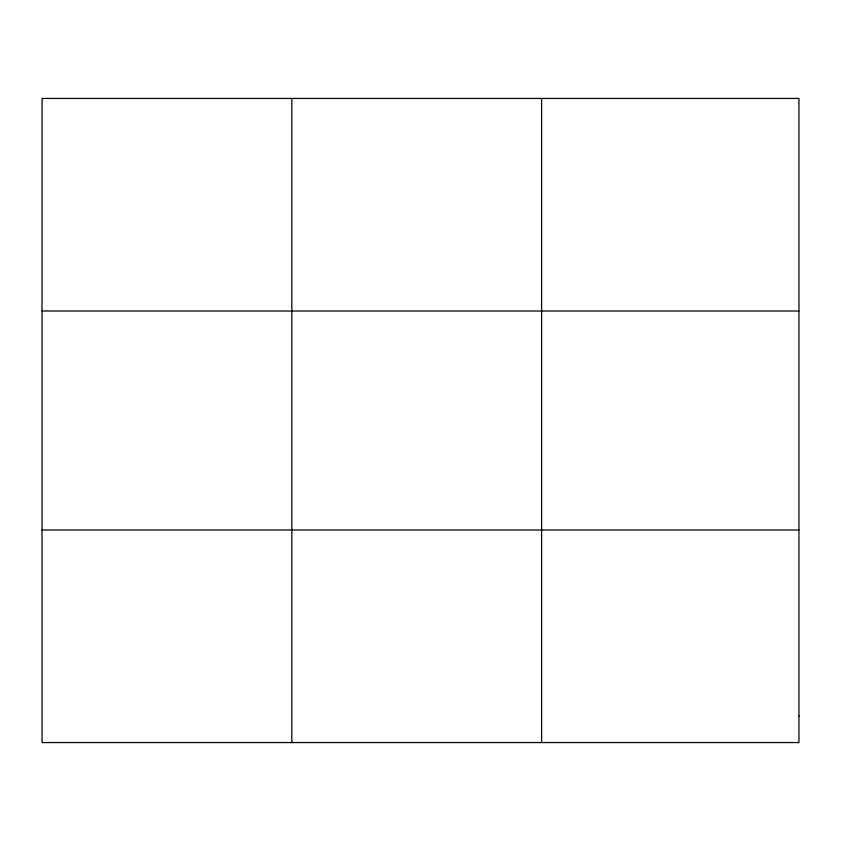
<?xml version="1.0" encoding="UTF-8"?>
<svg xmlns="http://www.w3.org/2000/svg" width="841" height="841" viewBox="0 0 841 841"><rect width="100%" height="100%" fill="white"/><g stroke="black" fill="none" stroke-linecap="round" stroke-linejoin="round"><path stroke-width="1.26" d="M291.827 742.561L291.827 98.439M541.604 742.561L541.604 98.439M42.05 311.002L798.95 311.002M42.05 529.998L798.95 529.998M798.95 715.996L798.95 742.561L42.05 742.561L42.05 98.439L798.95 98.439L798.95 715.996"/></g></svg>
